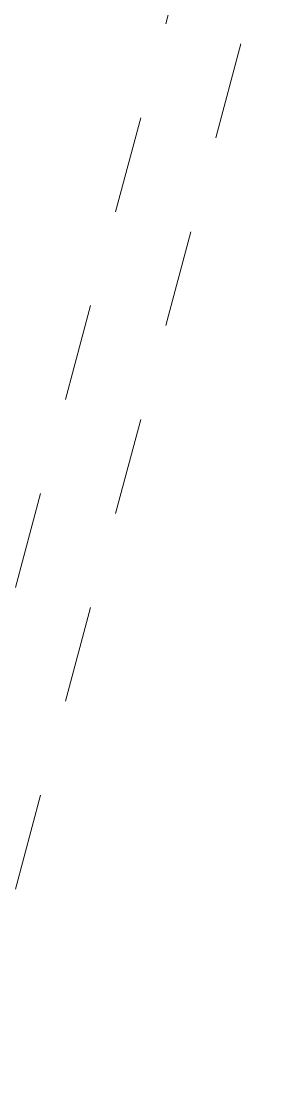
# Model space of a CAD drawing. Header units: metres. Extents: x 689715 to 690980, y 1005284 to 1006835.
# Drawn here: x 690783.362 to 690783.614, y 1005525.459 to 1005526.545 of the extents above; entities that cross this region are included whole.
import ezdxf

# ---------------------------------------------------------------- set-up
doc = ezdxf.new("R2010")
doc.units = ezdxf.units.M
doc.linetypes.add('Overhead', pattern=[0.003969, 0.002381, -0.001587])
doc.linetypes.add('PHANTOM', pattern=[2.5, 1.25, -0.25, 0.25, -0.25, 0.25, -0.25])
doc.layers.add('0_HUELLAS CASAS CASTILLA', color=1, linetype='Continuous')
doc.layers.add('0_NUMERO DE LOTE FASE V', color=3, linetype='Continuous')
doc.layers.add('Medium Lines', color=10, linetype='Continuous', lineweight=18)
doc.layers.add('Overhead', color=7, linetype='Overhead', lineweight=13)

# ---------------------------------------------------------------- blocks, each defined once
blk = doc.blocks.new('M_Opening-Door - 1_20 x 2_21 m-892349-PLANO CLAVE _8 CASAS EN HILERA_ - Dependent 1')
at = {"layer": 'Medium Lines', "color": 53}
for p, q in [((-0.6082, 0.04), (-0.6082, -0.04)), ((0.5918, -0.04), (0.5918, 0.04))]:
    blk.add_line(p, q, dxfattribs=at)
at = {"layer": 'Overhead', "color": 253}
for p, q in [((0.5918, 0.04), (-0.6082, 0.04)), ((-0.6082, -0.04), (0.5918, -0.04))]:
    blk.add_line(p, q, dxfattribs=at)
blk = doc.blocks.new('012-AR_CASTILLA_MODELO B_rvt-1-PLANO CLAVE _8 CASAS EN HILERA_ - Dependent 1')
at = {"color": 254, "lineweight": 13, "rotation": 270}
blk.add_blockref('M_Opening-Door - 1_20 x 2_21 m-892349-PLANO CLAVE _8 CASAS EN HILERA_ - Dependent 1', (11.6818, 83.6195), dxfattribs=at)
blk = doc.blocks.new('CASTILLAS B BLOQUE 8')
at = {"layer": '0_HUELLAS CASAS CASTILLA', "color": 8, "lineweight": 5, "rotation": 90}
blk.add_blockref('012-AR_CASTILLA_MODELO B_rvt-1-PLANO CLAVE _8 CASAS EN HILERA_ - Dependent 1', (365.6615, -39.3818), dxfattribs=at)

msp = doc.modelspace()

# ---------------------------------------------------------------- block references
at = {"layer": '0_NUMERO DE LOTE FASE V', "linetype": 'PHANTOM', "rotation": 75.06604352304308}
msp.add_blockref('CASTILLAS B BLOQUE 8', (690683.9743, 1005260.6794), dxfattribs=at)

doc.saveas('drawing.dxf')
